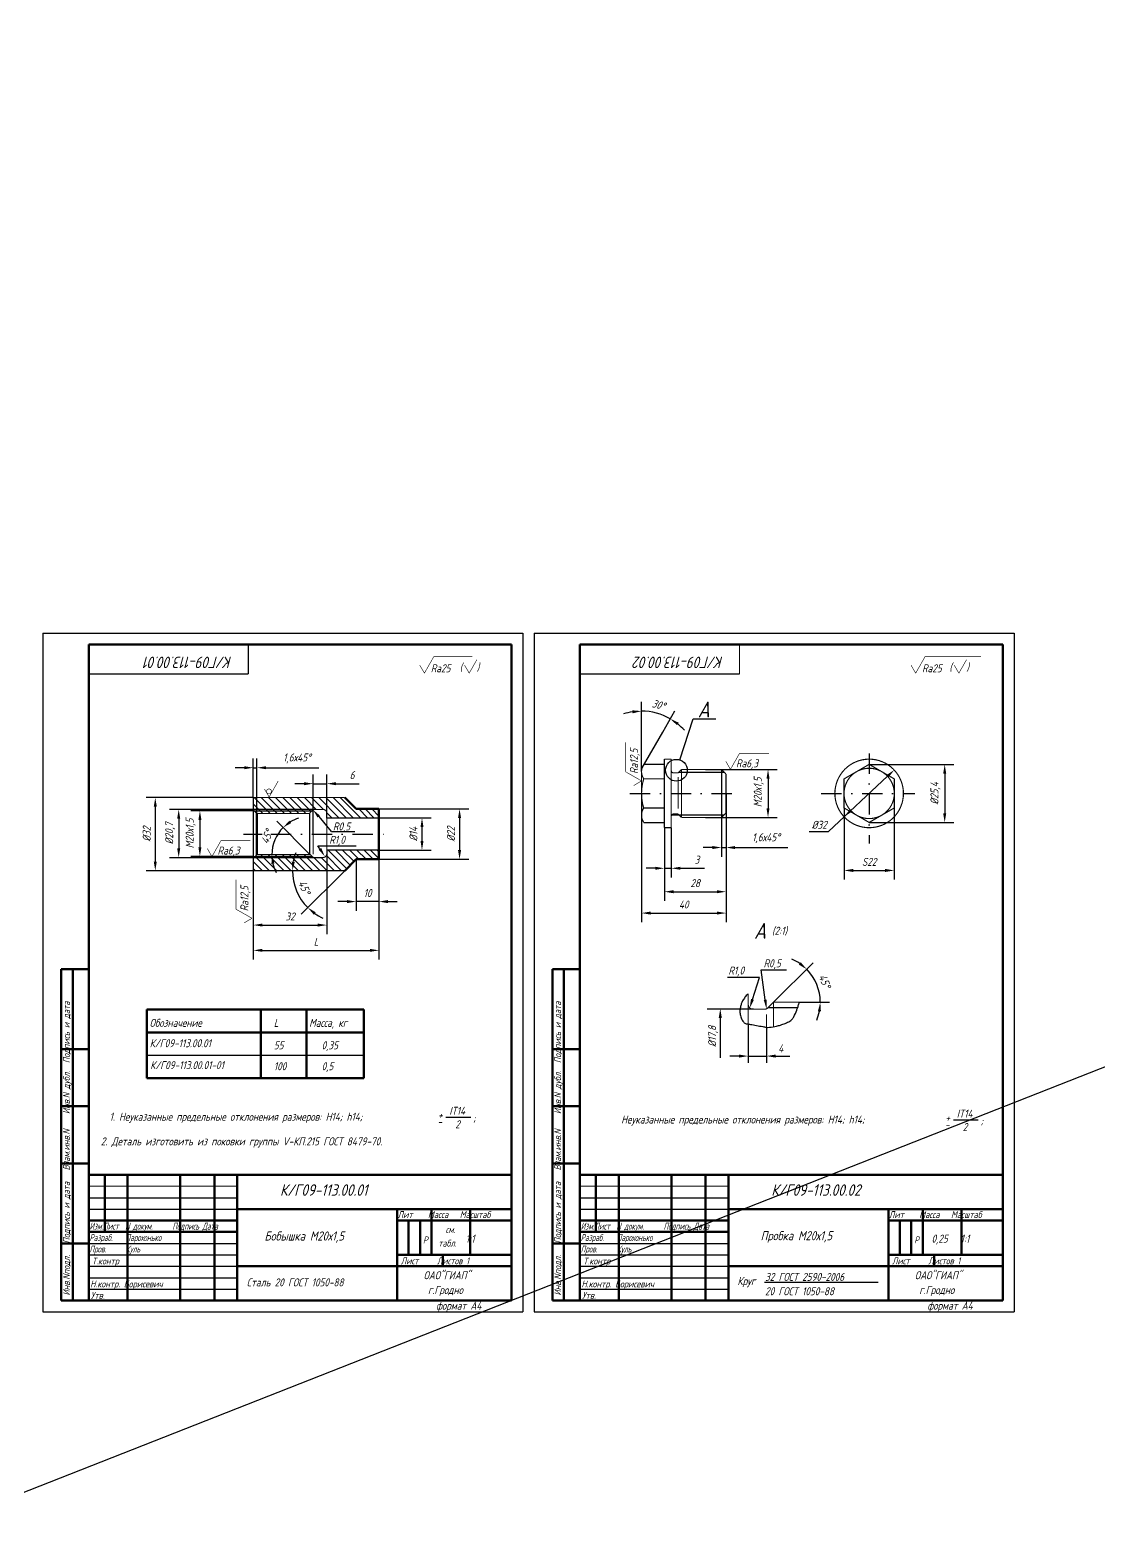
# Model space of a CAD drawing. Header units: inches. Extents: x 2854 to 6563, y -110 to 2015.
# Drawn here: x 4768 to 5235, y 1356 to 2015 of the extents above; entities that cross this region are included whole.
import ezdxf

# ---------------------------------------------------------------- set-up
doc = ezdxf.new("R2010")
doc.units = ezdxf.units.IN
doc.header["$LTSCALE"] = 0.7
doc.header["$MEASUREMENT"] = 0
doc.linetypes.add('DASHDOT', pattern=[25.4, 12.7, -6.35, 0, -6.35])
doc.styles.add('ROMANC', font='romanc', dxfattribs={"width": 0.8, "oblique": 15, "height": 3.5})
doc.styles.get("Standard").update_dxf_attribs({"font": 'romand.shx', "width": 0.8, "oblique": 15, "height": 3.5})
doc.dimstyles.get("Standard").update_dxf_attribs({"dimtxt": 3.5, "dimasz": 4, "dimexe": 4, "dimexo": 0, "dimgap": 2, "dimtad": 1, "dimdec": 0, "dimdsep": 46, "dimtxsty": 'Standard', "dimcen": 0.09, "dimadec": 0, "dimazin": 0, "dimtfac": 1, "dimtdec": 0, "dimtmove": 0, "dimatfit": 3, "dimfxl": 0, "dimtolj": 1, "dimtzin": 0, "dimlwd": 25, "dimlwe": 25, "dimarcsym": 0})

# ---------------------------------------------------------------- blocks, each defined once
blk = doc.blocks.new('*D24')
at = {"color": 0, "lineweight": 25}
for p, q in [((4865.43, 1679.64), (4865.43, 1696.69)), ((4867.03, 1672.64), (4867.03, 1696.69)), ((4861.43, 1692.69), (4857.43, 1692.69)), ((4865.43, 1692.69), (4867.03, 1692.69)), ((4871.03, 1692.69), (4894.1, 1692.69))]:
    blk.add_line(p, q, dxfattribs=at)
for points in [[(4861.43, 1693.36), (4861.43, 1692.02), (4865.43, 1692.69)], [(4871.03, 1693.36), (4871.03, 1692.02), (4867.03, 1692.69)]]:
    blk.add_solid(points, dxfattribs=at)
at = {"layer": 'DEFPOINTS', "color": 0, "lineweight": 25}
for p in [(4867.03, 1692.69), (4865.43, 1679.64), (4867.03, 1672.64)]:
    blk.add_point(p, dxfattribs=at)
at = {"color": 0, "lineweight": 25, "insert": (4884.56, 1696.77), "char_height": 3.5, "attachment_point": 5}
blk.add_mtext('\\A1;1,6х45%%D', dxfattribs=at)
blk = doc.blocks.new('*D25')
at = {"color": 0, "lineweight": 25}
for p, q in [((4910.43, 1652.64), (4910.43, 1630.13)), ((4920.43, 1652.64), (4920.43, 1630.13)), ((4906.43, 1634.13), (4902.43, 1634.13)), ((4920.43, 1634.13), (4910.43, 1634.13)), ((4924.43, 1634.13), (4928.43, 1634.13))]:
    blk.add_line(p, q, dxfattribs=at)
for points in [[(4906.43, 1634.8), (4906.43, 1633.46), (4910.43, 1634.13)], [(4924.43, 1634.8), (4924.43, 1633.46), (4920.43, 1634.13)]]:
    blk.add_solid(points, dxfattribs=at)
at = {"layer": 'DEFPOINTS', "color": 0, "lineweight": 25}
for p in [(4910.43, 1652.64), (4920.43, 1652.64), (4910.43, 1634.13)]:
    blk.add_point(p, dxfattribs=at)
at = {"color": 0, "lineweight": 25, "insert": (4915.43, 1637.88), "char_height": 3.5, "attachment_point": 5}
blk.add_mtext('\\A1;10', dxfattribs=at)
blk = doc.blocks.new('*D26')
at = {"color": 0, "lineweight": 25}
for p, q in [((4920.43, 1670.71), (4943.24, 1670.71)), ((4939.24, 1666.71), (4939.24, 1660.66)), ((4920.43, 1656.66), (4943.24, 1656.66))]:
    blk.add_line(p, q, dxfattribs=at)
for points in [[(4938.58, 1666.71), (4939.91, 1666.71), (4939.24, 1670.71)], [(4938.58, 1660.66), (4939.91, 1660.66), (4939.24, 1656.66)]]:
    blk.add_solid(points, dxfattribs=at)
at = {"layer": 'DEFPOINTS', "color": 0, "lineweight": 25}
for p in [(4920.43, 1670.71), (4920.43, 1656.66), (4939.24, 1656.66)]:
    blk.add_point(p, dxfattribs=at)
at = {"color": 0, "lineweight": 25, "insert": (4935.49, 1663.68), "char_height": 3.5, "attachment_point": 5, "rotation": 90}
blk.add_mtext('\\A1;%%C14', dxfattribs=at)
blk = doc.blocks.new('*D27')
at = {"color": 0, "lineweight": 25}
for p, q in [((4920.43, 1674.64), (4959.68, 1674.64)), ((4955.68, 1670.64), (4955.68, 1656.64)), ((4920.43, 1652.64), (4959.68, 1652.64))]:
    blk.add_line(p, q, dxfattribs=at)
for points in [[(4955.02, 1670.64), (4956.35, 1670.64), (4955.68, 1674.64)], [(4955.02, 1656.64), (4956.35, 1656.64), (4955.68, 1652.64)]]:
    blk.add_solid(points, dxfattribs=at)
at = {"layer": 'DEFPOINTS', "color": 0, "lineweight": 25}
for p in [(4920.43, 1674.64), (4920.43, 1652.64), (4955.68, 1652.64)]:
    blk.add_point(p, dxfattribs=at)
at = {"color": 0, "lineweight": 25, "insert": (4951.93, 1663.64), "char_height": 3.5, "attachment_point": 5, "rotation": 90}
blk.add_mtext('\\A1;%%C22', dxfattribs=at)
blk = doc.blocks.new('*D28')
at = {"color": 0, "lineweight": 25}
for p, q in [((4891.59, 1663.64), (4891.59, 1689.71)), ((4897.59, 1670.64), (4897.59, 1689.71)), ((4887.59, 1685.71), (4883.59, 1685.71)), ((4891.59, 1685.71), (4897.59, 1685.71)), ((4901.59, 1685.71), (4911.73, 1685.71))]:
    blk.add_line(p, q, dxfattribs=at)
for points in [[(4887.59, 1686.37), (4887.59, 1685.04), (4891.59, 1685.71)], [(4901.59, 1686.37), (4901.59, 1685.04), (4897.59, 1685.71)]]:
    blk.add_solid(points, dxfattribs=at)
at = {"layer": 'DEFPOINTS', "color": 0, "lineweight": 25}
for p in [(4897.59, 1685.71), (4897.59, 1670.64), (4891.59, 1663.64)]:
    blk.add_point(p, dxfattribs=at)
at = {"color": 0, "lineweight": 25, "insert": (4908.66, 1689.46), "char_height": 3.5, "attachment_point": 5}
blk.add_mtext('\\A1;6', dxfattribs=at)
blk = doc.blocks.new('*D32')
at = {"color": 0, "lineweight": 25}
for p, q in [((4894.68, 1647.64), (4878.58, 1647.64)), ((4905.43, 1647.64), (4886.44, 1628.65))]:
    blk.add_line(p, q, dxfattribs=at)
for start, end in [(159.91676, 169.95838), (180, 225), (235.04162, 245.08324)]:
    blk.add_arc((4905.43, 1647.64), 22.85, start, end, dxfattribs=at)
for points in [[(4883.59, 1651.57), (4882.27, 1651.68), (4882.58, 1647.64)], [(4891.91, 1628.4), (4892.77, 1629.42), (4889.27, 1631.48)]]:
    blk.add_solid(points, dxfattribs=at)
at = {"layer": 'DEFPOINTS', "color": 0, "lineweight": 25}
for p in [(4910.43, 1652.64), (4883.36, 1641.73), (4894.68, 1647.64), (4905.43, 1647.64), (4905.43, 1647.64)]:
    blk.add_point(p, dxfattribs=at)
at = {"color": 0, "lineweight": 25, "insert": (4887.78, 1640.33), "char_height": 3.5, "attachment_point": 5, "rotation": 292.5}
blk.add_mtext('\\A1;45°', dxfattribs=at)
blk = doc.blocks.new('*D33')
at = {"color": 0, "lineweight": 25}
for p, q in [((4897.59, 1656.64), (4897.59, 1619.86)), ((4865.43, 1647.64), (4865.43, 1619.86)), ((4869.43, 1623.86), (4893.59, 1623.86))]:
    blk.add_line(p, q, dxfattribs=at)
for points in [[(4869.43, 1624.53), (4869.43, 1623.19), (4865.43, 1623.86)], [(4893.59, 1624.53), (4893.59, 1623.19), (4897.59, 1623.86)]]:
    blk.add_solid(points, dxfattribs=at)
at = {"layer": 'DEFPOINTS', "color": 0, "lineweight": 25}
for p in [(4897.59, 1656.64), (4865.43, 1647.64), (4897.59, 1623.86)]:
    blk.add_point(p, dxfattribs=at)
at = {"color": 0, "lineweight": 25, "insert": (4881.51, 1627.61), "char_height": 3.5, "attachment_point": 5}
blk.add_mtext('\\A1;32', dxfattribs=at)
blk = doc.blocks.new('*D34')
at = {"color": 0, "lineweight": 25}
for p, q in [((4920.43, 1652.64), (4920.43, 1608.79)), ((4865.43, 1647.64), (4865.43, 1608.79)), ((4869.43, 1612.79), (4916.43, 1612.79))]:
    blk.add_line(p, q, dxfattribs=at)
for points in [[(4869.43, 1613.46), (4869.43, 1612.13), (4865.43, 1612.79)], [(4916.43, 1613.46), (4916.43, 1612.13), (4920.43, 1612.79)]]:
    blk.add_solid(points, dxfattribs=at)
at = {"layer": 'DEFPOINTS', "color": 0, "lineweight": 25}
for p in [(4920.43, 1652.64), (4865.43, 1647.64), (4920.43, 1612.79)]:
    blk.add_point(p, dxfattribs=at)
at = {"color": 0, "lineweight": 25, "insert": (4892.93, 1616.54), "char_height": 3.5, "attachment_point": 5}
blk.add_mtext('\\A1;L', dxfattribs=at)
blk = doc.blocks.new('*D35')
at = {"color": 0, "lineweight": 25}
blk.add_line((4890.09, 1654.94), (4875.65, 1669.38), dxfattribs=at)
for start, end in [(107.72159, 121.3608), (135, 180), (193.6392, 207.27841)]:
    blk.add_arc((4890.39, 1654.64), 16.84, start, end, dxfattribs=at)
for points in [[(4882.03, 1668.5), (4881.21, 1669.55), (4878.48, 1666.55)], [(4873.36, 1650.59), (4874.68, 1650.75), (4873.54, 1654.64)]]:
    blk.add_solid(points, dxfattribs=at)
at = {"layer": 'DEFPOINTS', "color": 0, "lineweight": 25}
for p in [(4875.8, 1663.06), (4867.03, 1654.64), (4890.09, 1654.94), (4890.39, 1654.64), (4891.3, 1653.73)]:
    blk.add_point(p, dxfattribs=at)
at = {"color": 0, "lineweight": 25, "insert": (4871.36, 1662.52), "char_height": 3.5, "attachment_point": 5, "rotation": 67.5}
blk.add_mtext('\\A1;45°', dxfattribs=at)
blk = doc.blocks.new('*D36')
at = {"color": 0, "lineweight": 25}
for p, q in [((5035.32, 1692.23), (5035.32, 1721.46)), ((5044.59, 1708.32), (5049.91, 1717.56))]:
    blk.add_line(p, q, dxfattribs=at)
for start, end in [(99.09222, 108.18444), (60.05932, 90), (41.87488, 50.9671)]:
    blk.add_arc((5035.32, 1692.23), 25.23, start, end, dxfattribs=at)
for points in [[(5031.28, 1717.81), (5031.39, 1716.48), (5035.32, 1717.46)], [(5050.83, 1711.28), (5051.59, 1712.38), (5047.92, 1714.09)]]:
    blk.add_solid(points, dxfattribs=at)
at = {"layer": 'DEFPOINTS', "color": 0, "lineweight": 25}
for p in [(5043.94, 1715.94), (5044.59, 1708.32), (5035.32, 1690.98), (5035.6, 1692.71), (5035.32, 1681.45)]:
    blk.add_point(p, dxfattribs=at)
at = {"color": 0, "lineweight": 25, "insert": (5042.81, 1720.23), "char_height": 3.5, "attachment_point": 5, "rotation": 345.02966}
blk.add_mtext('\\A1;30°', dxfattribs=at)
blk = doc.blocks.new('*D37')
at = {"color": 0, "lineweight": 25}
for p, q in [((5070.32, 1670.95), (5070.32, 1653.78)), ((5072.29, 1672.92), (5072.29, 1653.78)), ((5066.32, 1657.78), (5062.32, 1657.78)), ((5070.32, 1657.78), (5072.29, 1657.78)), ((5076.29, 1657.78), (5099.36, 1657.78))]:
    blk.add_line(p, q, dxfattribs=at)
for points in [[(5066.32, 1658.44), (5066.32, 1657.11), (5070.32, 1657.78)], [(5076.29, 1658.44), (5076.29, 1657.11), (5072.29, 1657.78)]]:
    blk.add_solid(points, dxfattribs=at)
at = {"layer": 'DEFPOINTS', "color": 0, "lineweight": 25}
for p in [(5070.32, 1670.95), (5072.29, 1672.92), (5072.29, 1657.78)]:
    blk.add_point(p, dxfattribs=at)
at = {"color": 0, "lineweight": 25, "insert": (5089.82, 1661.86), "char_height": 3.5, "attachment_point": 5}
blk.add_mtext('\\A1;1,6х45%%D', dxfattribs=at)
blk = doc.blocks.new('*D38')
at = {"color": 0, "lineweight": 25}
for p, q in [((5045.32, 1666.45), (5045.32, 1644.7)), ((5048.32, 1666.45), (5048.32, 1644.7)), ((5041.32, 1648.7), (5037.32, 1648.7)), ((5045.32, 1648.7), (5048.32, 1648.7)), ((5052.32, 1648.7), (5062.81, 1648.7))]:
    blk.add_line(p, q, dxfattribs=at)
for points in [[(5041.32, 1649.37), (5041.32, 1648.04), (5045.32, 1648.7)], [(5052.32, 1649.37), (5052.32, 1648.04), (5048.32, 1648.7)]]:
    blk.add_solid(points, dxfattribs=at)
at = {"layer": 'DEFPOINTS', "color": 0, "lineweight": 25}
for p in [(5045.32, 1666.45), (5048.32, 1666.45), (5048.32, 1648.7)]:
    blk.add_point(p, dxfattribs=at)
at = {"color": 0, "lineweight": 25, "insert": (5059.57, 1652.45), "char_height": 3.5, "attachment_point": 5}
blk.add_mtext('\\A1;3', dxfattribs=at)
blk = doc.blocks.new('*D39')
at = {"color": 0, "lineweight": 25}
for p, q in [((5072.29, 1672.92), (5072.29, 1634.45)), ((5045.32, 1666.45), (5045.32, 1634.45)), ((5049.32, 1638.45), (5068.29, 1638.45))]:
    blk.add_line(p, q, dxfattribs=at)
for points in [[(5049.32, 1639.12), (5049.32, 1637.78), (5045.32, 1638.45)], [(5068.29, 1639.12), (5068.29, 1637.78), (5072.29, 1638.45)]]:
    blk.add_solid(points, dxfattribs=at)
at = {"layer": 'DEFPOINTS', "color": 0, "lineweight": 25}
for p in [(5072.29, 1672.92), (5045.32, 1666.45), (5072.29, 1638.45)]:
    blk.add_point(p, dxfattribs=at)
at = {"color": 0, "lineweight": 25, "insert": (5058.8, 1642.2), "char_height": 3.5, "attachment_point": 5}
blk.add_mtext('\\A1;28', dxfattribs=at)
blk = doc.blocks.new('*D40')
at = {"color": 0, "lineweight": 25}
for p, q in [((5035.32, 1681.45), (5035.32, 1625.1)), ((5072.29, 1681.45), (5072.29, 1625.1)), ((5039.32, 1629.1), (5068.29, 1629.1))]:
    blk.add_line(p, q, dxfattribs=at)
for points in [[(5039.32, 1629.77), (5039.32, 1628.44), (5035.32, 1629.1)], [(5068.29, 1629.77), (5068.29, 1628.44), (5072.29, 1629.1)]]:
    blk.add_solid(points, dxfattribs=at)
at = {"layer": 'DEFPOINTS', "color": 0, "lineweight": 25}
for p in [(5035.32, 1681.45), (5072.29, 1681.45), (5072.29, 1629.1)]:
    blk.add_point(p, dxfattribs=at)
at = {"color": 0, "lineweight": 25, "insert": (5053.8, 1632.85), "char_height": 3.5, "attachment_point": 5}
blk.add_mtext('\\A1;40', dxfattribs=at)
blk = doc.blocks.new('*D41')
at = {"color": 0, "lineweight": 25}
for p, q in [((5093.05, 1590.1), (5110.49, 1607.32)), ((5104.33, 1590.1), (5117.56, 1590.1))]:
    blk.add_line(p, q, dxfattribs=at)
for start, end in [(55.83282, 67.0256), (0, 44.64005), (337.61444, 348.80722)]:
    blk.add_arc((5093.05, 1590.1), 20.51, start, end, dxfattribs=at)
for points in [[(5104.99, 1607.58), (5104.14, 1606.55), (5107.64, 1604.51)], [(5112.5, 1586.18), (5113.83, 1586.05), (5113.56, 1590.1)]]:
    blk.add_solid(points, dxfattribs=at)
at = {"layer": 'DEFPOINTS', "color": 0, "lineweight": 25}
for p in [(5112.87, 1595.36), (5093.05, 1590.1), (5093.05, 1590.1), (5104.33, 1590.1), (5090.3, 1587.39)]:
    blk.add_point(p, dxfattribs=at)
at = {"color": 0, "lineweight": 25, "insert": (5115.49, 1599.31), "char_height": 3.5, "attachment_point": 5, "rotation": 292.32002}
blk.add_mtext('\\A1;45°', dxfattribs=at)
blk = doc.blocks.new('*D42')
at = {"color": 0, "lineweight": 25}
for p, q in [((5134.93, 1694.15), (5171.99, 1694.15)), ((5167.99, 1690.15), (5167.99, 1672.75)), ((5134.93, 1668.75), (5171.99, 1668.75))]:
    blk.add_line(p, q, dxfattribs=at)
for points in [[(5167.32, 1690.15), (5168.65, 1690.15), (5167.99, 1694.15)], [(5167.32, 1672.75), (5168.65, 1672.75), (5167.99, 1668.75)]]:
    blk.add_solid(points, dxfattribs=at)
at = {"layer": 'DEFPOINTS', "color": 0, "lineweight": 25}
for p in [(5134.93, 1694.15), (5134.93, 1668.75), (5167.99, 1668.75)]:
    blk.add_point(p, dxfattribs=at)
at = {"color": 0, "lineweight": 25, "insert": (5163.9, 1681.45), "char_height": 3.5, "attachment_point": 5, "rotation": 90}
blk.add_mtext('\\A1;%%C25,4', dxfattribs=at)
blk = doc.blocks.new('*D43')
at = {"color": 0, "lineweight": 25}
for p, q in [((5123.94, 1675.1), (5123.94, 1643.75)), ((5145.93, 1675.1), (5145.93, 1643.75)), ((5127.94, 1647.75), (5141.93, 1647.75))]:
    blk.add_line(p, q, dxfattribs=at)
for points in [[(5127.94, 1648.42), (5127.94, 1647.08), (5123.94, 1647.75)], [(5141.93, 1648.42), (5141.93, 1647.08), (5145.93, 1647.75)]]:
    blk.add_solid(points, dxfattribs=at)
at = {"layer": 'DEFPOINTS', "color": 0, "lineweight": 25}
for p in [(5123.94, 1675.1), (5145.93, 1675.1), (5145.93, 1647.75)]:
    blk.add_point(p, dxfattribs=at)
at = {"color": 0, "lineweight": 25, "insert": (5134.93, 1651.5), "char_height": 3.5, "attachment_point": 5}
blk.add_mtext('\\A1;S22', dxfattribs=at)

msp = doc.modelspace()

# ---------------------------------------------------------------- linework, layer by layer
at = {"lineweight": 25}
for p, q in [((3039.38, 697.05), (6390.81, 2015.37)), ((5070.32, 1691.92), (5094.67, 1691.92)), ((5090.67, 1687.92), (5090.67, 1674.95)), ((4865.43, 1679.64), (4818.53, 1679.64)), ((4822.53, 1675.64), (4822.53, 1651.64)), ((4892.97, 1674.44), (4828.77, 1674.44)), ((4832.77, 1670.44), (4832.77, 1657.44)), ((4865.43, 1673.78), (4838.06, 1673.78)), ((4842.06, 1670.17), (4842.06, 1657.53)), ((5070.29, 1670.95), (5094.67, 1670.95)), ((4899.61, 1664.73), (4909.83, 1664.73)), ((4895.31, 1653.24), (4828.77, 1653.24)), ((4865.43, 1653.92), (4838.06, 1653.92)), ((4865.43, 1647.64), (4818.53, 1647.64)), ((4818.76, 1566.91), (4913.76, 1566.91)), ((4949.75, 1539.82), (4960.58, 1539.82)), ((5171.81, 1538.6), (5182.64, 1538.6)), ((4793.39, 1504.59), (4858.39, 1504.59)), ((5008.37, 1504.59), (5073.37, 1504.59)), ((4793.39, 1499.59), (4858.39, 1499.59)), ((5008.37, 1499.59), (5073.37, 1499.59)), ((4793.39, 1484.59), (4858.39, 1484.59)), ((5008.37, 1484.59), (5073.37, 1484.59)), ((4793.39, 1479.59), (4858.39, 1479.59)), ((5008.37, 1479.59), (5073.37, 1479.59)), ((4793.39, 1474.59), (4858.39, 1474.59)), ((5008.37, 1474.59), (5073.37, 1474.59)), ((4793.39, 1469.59), (4858.39, 1469.59)), ((4793.39, 1464.59), (4858.39, 1464.59)), ((5008.37, 1469.59), (5073.37, 1469.59)), ((5008.37, 1464.59), (5073.37, 1464.59)), ((5089.17, 1467.64), (5138.9, 1467.64))]:
    msp.add_line(p, q, dxfattribs=at)
for p, q in [((4773.39, 1751.59), (4773.39, 1454.59)), ((4773.39, 1751.59), (4983.39, 1751.59)), ((4983.39, 1751.59), (4983.39, 1454.59)), ((4988.37, 1751.59), (4988.37, 1454.59)), ((4988.37, 1751.59), (5198.37, 1751.59)), ((5198.37, 1751.59), (5198.37, 1454.59)), ((5052.07, 1696.1), (5057.98, 1714.09)), ((5057.98, 1714.09), (5067.85, 1714.09)), ((5035.32, 1690.98), (5035.32, 1710.49)), ((5035.6, 1692.71), (5044.59, 1708.32)), ((5051.62, 1690.75), (5071.51, 1690.75)), ((5036.26, 1675.1), (5045.32, 1675.1)), ((4865.5, 1673.78), (4891.33, 1673.78)), ((4894.06, 1671.31), (4899.52, 1664.74)), ((4915.43, 1670.64), (4897.59, 1670.64)), ((5036.33, 1668.75), (5045.32, 1668.75)), ((5048.32, 1672.15), (5071.51, 1672.15)), ((5108.74, 1664.77), (5117.08, 1664.77)), ((4893.71, 1658.58), (4910.48, 1658.58)), ((4894.58, 1657.22), (4893.71, 1658.58)), ((4920.43, 1656.64), (4897.59, 1656.64)), ((4865.69, 1653.92), (4891.11, 1653.92)), ((5087.73, 1604.34), (5098.79, 1604.34)), ((5089.48, 1591.15), (5087.73, 1604.34)), ((5086.99, 1600.85), (5072.97, 1600.85)), ((5083.87, 1591.34), (5086.99, 1600.85)), ((5084.35, 1587.12), (5063.99, 1587.12)), ((5069.78, 1583.23), (5069.78, 1565.72)), ((5090.72, 1587.8), (5103.65, 1587.8)), ((4773.39, 1454.59), (4983.39, 1454.59)), ((4988.37, 1454.59), (5198.37, 1454.59))]:
    msp.add_line(p, q)
at = {"lineweight": 50}
for p, q in [((4793.39, 1746.59), (4793.39, 1459.59)), ((4793.39, 1746.59), (4978.39, 1746.59)), ((4978.39, 1746.59), (4978.39, 1459.59)), ((5008.37, 1746.59), (5008.37, 1459.59)), ((5008.37, 1746.59), (5193.37, 1746.59)), ((5193.37, 1746.59), (5193.37, 1459.59)), ((4910.43, 1674.64), (4905.43, 1679.64)), ((4867.03, 1672.64), (4867.03, 1654.64)), ((4910.43, 1652.64), (4905.43, 1647.64)), ((4781.39, 1604.59), (4781.39, 1459.59)), ((4781.39, 1604.59), (4793.39, 1604.59)), ((4786.39, 1604.59), (4786.39, 1459.59)), ((4996.37, 1604.59), (4996.37, 1459.59)), ((4996.37, 1604.59), (5008.37, 1604.59)), ((5001.37, 1604.59), (5001.37, 1459.59)), ((4818.76, 1586.91), (4913.76, 1586.91)), ((4818.76, 1586.91), (4818.76, 1556.91)), ((4868.76, 1586.91), (4868.76, 1556.91)), ((4888.76, 1586.91), (4888.76, 1556.91)), ((4913.76, 1586.91), (4913.76, 1556.91)), ((4818.76, 1576.91), (4913.76, 1576.91)), ((4781.39, 1569.59), (4793.39, 1569.59)), ((4996.37, 1569.59), (5008.37, 1569.59)), ((4818.76, 1556.91), (4913.76, 1556.91)), ((4781.39, 1544.59), (4793.39, 1544.59)), ((4996.37, 1544.59), (5008.37, 1544.59)), ((4781.39, 1519.59), (4793.39, 1519.59)), ((4996.37, 1519.59), (5008.37, 1519.59)), ((4793.39, 1514.59), (4978.39, 1514.59)), ((4800.39, 1514.59), (4800.39, 1489.59)), ((4810.39, 1514.59), (4810.39, 1459.59)), ((4833.39, 1514.59), (4833.39, 1459.59)), ((4848.39, 1514.59), (4848.39, 1459.59)), ((4858.39, 1514.59), (4858.39, 1459.59)), ((5008.37, 1514.59), (5193.37, 1514.59)), ((5015.37, 1514.59), (5015.37, 1489.59)), ((5025.37, 1514.59), (5025.37, 1459.59)), ((5048.37, 1514.59), (5048.37, 1459.59)), ((5063.37, 1514.59), (5063.37, 1459.59)), ((5073.37, 1514.59), (5073.37, 1459.59)), ((4928.39, 1499.59), (4928.39, 1459.59)), ((4943.39, 1499.59), (4943.39, 1479.59)), ((4960.39, 1499.59), (4960.39, 1479.59)), ((5143.37, 1499.59), (5143.37, 1459.59)), ((5158.37, 1499.59), (5158.37, 1479.59)), ((5175.37, 1499.59), (5175.37, 1479.59)), ((4793.39, 1494.59), (4858.39, 1494.59)), ((4928.39, 1494.59), (4978.39, 1494.59)), ((4933.39, 1494.59), (4933.39, 1479.59)), ((4938.39, 1494.59), (4938.39, 1479.59)), ((5008.37, 1494.59), (5073.37, 1494.59)), ((5143.37, 1494.59), (5193.37, 1494.59)), ((5148.37, 1494.59), (5148.37, 1479.59)), ((5153.37, 1494.59), (5153.37, 1479.59)), ((4781.39, 1484.59), (4793.39, 1484.59)), ((4793.39, 1489.59), (4858.39, 1489.59)), ((4996.37, 1484.59), (5008.37, 1484.59)), ((5008.37, 1489.59), (5073.37, 1489.59)), ((4928.39, 1479.59), (4978.39, 1479.59)), ((4948.39, 1479.59), (4948.39, 1474.59)), ((5143.37, 1479.59), (5193.37, 1479.59)), ((5163.37, 1479.59), (5163.37, 1474.59)), ((4781.39, 1459.59), (4978.39, 1459.59)), ((4996.37, 1459.59), (5193.37, 1459.59))]:
    msp.add_line(p, q, dxfattribs=at)
at = {"linetype": 'DASHDOT'}
for p, q in [((5134.93, 1698.97), (5134.93, 1659.57)), ((5030.24, 1681.45), (5076.78, 1681.45)), ((5113.95, 1681.45), (5154.98, 1681.45)), ((4861.13, 1663.64), (4869.28, 1663.64)), ((4873.14, 1663.64), (4926.38, 1663.64))]:
    msp.add_line(p, q, dxfattribs=at)
at = {"color": 0, "linetype": 'ByBlock'}
for p, q in [((5063.38, 1691.95), (5090.98, 1691.95)), ((5070.32, 1691.95), (5070.32, 1655.77)), ((5142.97, 1688.96), (5117.08, 1664.77)), ((5035.32, 1681.39), (5035.32, 1628.85)), ((5072.29, 1681.45), (5072.29, 1628.92)), ((5063.38, 1670.95), (5090.98, 1670.95)), ((5045.32, 1666.39), (5045.32, 1637.2)), ((5082.01, 1580.56), (5082.01, 1563.54)), ((5090.01, 1579.17), (5090.01, 1563.54)), ((5078.01, 1566.54), (5074.01, 1566.54)), ((5082.01, 1566.54), (5090.01, 1566.54)), ((5094.01, 1566.54), (5098.01, 1566.54)), ((5098.01, 1566.54), (5100.25, 1566.54))]:
    msp.add_line(p, q, dxfattribs=at)
at = {"color": 0}
for p, q in [((4869.62, 1672.64), (4865.43, 1676.83)), ((4872.76, 1672.64), (4865.76, 1679.64)), ((4875.9, 1672.64), (4868.9, 1679.64)), ((4879.05, 1672.64), (4872.05, 1679.64)), ((4882.19, 1672.64), (4875.19, 1679.64)), ((4885.33, 1672.64), (4878.33, 1679.64)), ((4888.48, 1672.64), (4881.48, 1679.64)), ((4890.71, 1673.55), (4884.62, 1679.64)), ((4892.97, 1674.44), (4887.76, 1679.64)), ((4896.12, 1674.43), (4890.91, 1679.64)), ((4903.05, 1670.64), (4894.05, 1679.64)), ((4906.19, 1670.64), (4897.19, 1679.64)), ((4909.34, 1670.64), (4900.34, 1679.64)), ((4912.48, 1670.64), (4903.48, 1679.64)), ((4915.43, 1670.84), (4911.62, 1674.64)), ((4918.17, 1670.84), (4914.37, 1674.64)), ((4920.43, 1671.54), (4917.33, 1674.64)), ((4897.66, 1672.94), (4897.58, 1673.02)), ((4899.91, 1670.64), (4897.59, 1672.96)), ((4875.76, 1647.64), (4868.76, 1654.64)), ((4878.9, 1647.64), (4871.9, 1654.64)), ((4882.05, 1647.64), (4875.05, 1654.64)), ((4885.19, 1647.64), (4878.19, 1654.64)), ((4888.32, 1647.64), (4881.32, 1654.64)), ((4891.48, 1647.64), (4884.19, 1654.92)), ((4894.62, 1647.64), (4887.62, 1654.64)), ((4906.31, 1648.52), (4898.19, 1656.64)), ((4907.88, 1650.09), (4901.33, 1656.64)), ((4909.22, 1651.9), (4904.48, 1656.64)), ((4911.62, 1652.64), (4907.62, 1656.64)), ((4914.76, 1652.64), (4910.76, 1656.64)), ((4913.91, 1656.64), (4913.89, 1656.66)), ((4917.91, 1652.64), (4913.91, 1656.64)), ((4920.43, 1652.98), (4916.77, 1656.64)), ((4920.43, 1655.91), (4919.7, 1656.64)), ((4869.47, 1647.64), (4865.43, 1651.69)), ((4866.33, 1647.64), (4865.43, 1648.54)), ((4872.5, 1647.64), (4866.27, 1653.88)), ((4897.76, 1647.64), (4892.21, 1653.19)), ((4900.9, 1647.64), (4895.11, 1653.44)), ((4904.05, 1647.64), (4897.4, 1654.29))]:
    msp.add_line(p, q, dxfattribs=at)
at = {"linetype": 'Continuous', "lineweight": 50}
for p, q in [((4910.43, 1674.64), (4920.43, 1674.64)), ((4910.43, 1652.64), (4920.43, 1652.64))]:
    msp.add_line(p, q, dxfattribs=at)
at = {"color": 0, "linetype": 'ByBlock', "lineweight": 50}
msp.add_line((4920.43, 1674.64), (4920.43, 1652.64), dxfattribs=at)
at = {"lineweight": 15}
for p, q in [((4793.39, 1509.59), (4858.39, 1509.59)), ((5008.37, 1509.59), (5073.37, 1509.59))]:
    msp.add_line(p, q, dxfattribs=at)
at = {"color": 1, "lineweight": 50}
for p, q in [((4858.39, 1499.59), (4978.39, 1499.59)), ((5073.37, 1499.59), (5193.37, 1499.59)), ((4858.39, 1474.59), (4978.39, 1474.59)), ((5073.37, 1474.59), (5193.37, 1474.59))]:
    msp.add_line(p, q, dxfattribs=at)
for points, const_width in [([(4863.24, 1733.7), (4863.24, 1746.7)], 0.5), ([(5078.23, 1733.7), (5078.23, 1746.7)], 0.5), ([(4940.31, 1734.06), (4944.47, 1741.4)], 0.25), ([(4944.47, 1741.4), (4961.22, 1741.4)], 0.3), ([(5155.29, 1734.06), (5159.46, 1741.4)], 0.25), ([(5159.46, 1741.4), (5183.82, 1741.4)], 0.3), ([(4793.24, 1733.7), (4863.24, 1733.7)], 0.5), ([(4938.27, 1737.56), (4940.31, 1734.06)], 0.25), ([(4957.88, 1737.56), (4959.91, 1734.06)], 0.25), ([(4959.91, 1734.06), (4963.25, 1739.94)], 0.25), ([(5008.23, 1733.7), (5078.23, 1733.7)], 0.5), ([(5153.26, 1737.56), (5155.29, 1734.06)], 0.25), ([(5172.16, 1737.56), (5174.2, 1734.06)], 0.25), ([(5174.2, 1734.06), (5177.54, 1739.94)], 0.25), ([(5028.36, 1690.9), (5028.36, 1703.79)], 0.25), ([(5036.33, 1694.15), (5045.32, 1694.15)], 0.5), ([(5045.32, 1696.45), (5048.32, 1696.45)], 0.5), ([(5045.32, 1696.45), (5045.32, 1666.45)], 0.5), ([(5048.32, 1696.45), (5048.32, 1681.45)], 0.5), ([(5072.2, 1695.48), (5074.23, 1691.98)], 0.25), ([(5074.23, 1691.98), (5078.21, 1698.98)], 0.25), ([(5078.21, 1698.98), (5091.09, 1698.98)], 0.25), ([(5035.36, 1686.93), (5028.36, 1690.9)], 0.25), ([(5035.32, 1690.98), (5035.32, 1681.45)], 0.5), ([(5036.26, 1687.8), (5045.32, 1687.8)], 0.5), ([(5049.32, 1690.45), (5051.11, 1690.45)], 0.5), ([(5051.32, 1688.67), (5051.32, 1674.84)], 0.5), ([(5051.47, 1690.6), (5052.83, 1691.95)], 0.5), ([(5052.83, 1691.95), (5070.29, 1691.95)], 0.5), ([(5052.83, 1691.95), (5052.83, 1670.95)], 0.5), ([(5070.29, 1691.95), (5070.29, 1670.95)], 0.5), ([(5070.29, 1691.95), (5072.29, 1689.98)], 0.5), ([(5072.29, 1689.98), (5072.29, 1672.92)], 0.5), ([(4870.32, 1683.37), (4872.35, 1679.87)], 0.25), ([(4872.35, 1679.87), (4876.33, 1686.87)], 0.25), ([(5031.86, 1684.9), (5035.36, 1686.93)], 0.25), ([(5035.32, 1671.92), (5035.32, 1681.45)], 0.5), ([(5048.32, 1666.45), (5048.32, 1681.45)], 0.5), ([(4865.43, 1672.73), (4865.43, 1679.64)], 0.5), ([(4865.43, 1679.64), (4905.43, 1679.64)], 0.5), ([(4865.43, 1663.64), (4865.43, 1674.24)], 0.5), ([(4865.43, 1674.24), (4865.43, 1647.64)], 0.5), ([(4867.03, 1672.64), (4865.43, 1674.24)], 0.5), ([(4891.3, 1674.14), (4890.09, 1672.94)], 0.5), ([(4892.01, 1674.44), (4895.99, 1674.44)], 0.5), ([(4894.93, 1679.64), (4905.43, 1679.64)], 0.25), ([(5036.26, 1675.1), (5045.32, 1675.1)], 0.5), ([(4867.03, 1672.64), (4890.09, 1672.64)], 0.5), ([(4890.09, 1672.94), (4890.09, 1654.79)], 0.5), ([(4891.59, 1663.94), (4891.59, 1673.04)], 0.5), ([(4897.59, 1663.94), (4897.59, 1672.84)], 0.5), ([(4920.43, 1670.71), (4897.59, 1670.71)], 0.5), ([(5036.33, 1668.75), (5045.32, 1668.75)], 0.5), ([(5049.32, 1672.45), (5051.11, 1672.45)], 0.5), ([(5051.47, 1672.31), (5052.83, 1670.95)], 0.5), ([(5052.83, 1670.95), (5070.29, 1670.95)], 0.5), ([(5070.29, 1670.95), (5072.29, 1672.92)], 0.5), ([(4865.43, 1663.64), (4865.43, 1656.4)], 0.5), ([(4891.59, 1663.94), (4891.59, 1654.84)], 0.5), ([(4897.59, 1663.94), (4897.59, 1655.04)], 0.5), ([(5045.32, 1666.45), (5048.32, 1666.45)], 0.5), ([(5045.32, 1666.45), (5048.32, 1666.45)], 0.5), ([(4845.3, 1657.32), (4847.33, 1653.82)], 0.25), ([(4847.33, 1653.82), (4851.3, 1660.82)], 0.25), ([(4851.3, 1660.82), (4864.19, 1660.82)], 0.25), ([(4867.03, 1654.64), (4865.43, 1653.04)], 0.5), ([(4867.03, 1654.64), (4890.39, 1654.64)], 0.5), ([(4891.3, 1653.73), (4890.09, 1654.94)], 0.5), ([(4920.43, 1656.66), (4897.59, 1656.66)], 0.5), ([(4892.01, 1653.44), (4895.99, 1653.44)], 0.5), ([(4857.87, 1630.79), (4857.87, 1643.68)], 0.25), ([(4865.43, 1647.64), (4905.43, 1647.64)], 0.5), ([(4894.68, 1647.64), (4905.43, 1647.64)], 0.25), ([(4864.87, 1626.82), (4857.87, 1630.79)], 0.25), ([(4861.37, 1624.79), (4864.87, 1626.82)], 0.25), ([(5082.01, 1593.66), (5082.01, 1580.56)], 0.5), ([(5090.3, 1587.39), (5093.05, 1590.1)], 0.5), ([(5093.05, 1590.1), (5093.05, 1579.38)], 0.5), ([(5093.05, 1590.1), (5104.33, 1590.1)], 0.5), ([(5084.01, 1587.1), (5089.6, 1587.1)], 0.5), ([(5090.01, 1584.84), (5090.01, 1579.17)], 0.5)]:
    msp.add_lwpolyline(points, dxfattribs=dict(const_width=const_width))
for points, const_width in [([(5036.33, 1694.15, 0.317785), (5036.33, 1687.8, 0.317785)], 0.5), ([(5149.93, 1681.45, 1), (5119.93, 1681.45, 1)], 0.5), ([(5036.26, 1687.8, 0.147456), (5036.26, 1675.1, 0.147456)], 0.5), ([(5048.32, 1691.45, 0.414214), (5049.32, 1690.45, 0.414214)], 0.5), ([(5051.11, 1690.45, 0.198169), (5051.47, 1690.6, 0.198169)], 0.5), ([(5145.93, 1681.45, 1), (5123.93, 1681.45, 1)], 0.5), ([(4873.35, 1682.33, 1), (4871.21, 1682.33, 1)], 0.25), ([(4873.35, 1682.33, -1), (4871.21, 1682.33, -1)], 0.25), ([(5149.93, 1681.45, -1), (5119.93, 1681.45, -1)], 0.5), ([(5145.93, 1681.45, -1), (5123.93, 1681.45, -1)], 0.5), ([(4891.3, 1674.14, -0.198912), (4892.01, 1674.44, -0.198912)], 0.5), ([(4895.99, 1674.44, -0.414214), (4897.59, 1672.84, -0.414214)], 0.5), ([(5036.33, 1668.75, -0.317785), (5036.33, 1675.1, -0.317785)], 0.5), ([(5048.32, 1671.45, -0.414214), (5049.32, 1672.45, -0.414214)], 0.5), ([(5051.11, 1672.45, -0.198169), (5051.47, 1672.31, -0.198169)], 0.5), ([(4895.99, 1653.44, 0.414214), (4897.59, 1655.04, 0.414214)], 0.5), ([(4891.3, 1653.73, 0.198912), (4892.01, 1653.44, 0.198912)], 0.5), ([(5082.01, 1589.1, 0.414214), (5084.01, 1587.1, 0.414214)], 0.5), ([(5089.6, 1587.1, 0.19728), (5090.3, 1587.39, 0.19728)], 0.5)]:
    msp.add_lwpolyline(points, format="xyb", dxfattribs=dict(const_width=const_width))
at = {"const_width": 0.5}
msp.add_lwpolyline([(5145.93, 1687.8), (5134.93, 1694.15), (5123.94, 1687.8), (5123.94, 1675.1), (5134.93, 1668.75), (5145.93, 1675.1)], close=True, dxfattribs=at)
msp.add_lwpolyline([(5082.01, 1593.66, 0.003231), (5081.91, 1593.59, 0.094601), (5080.57, 1592.27, 0.016278), (5079.56, 1590.72, 0.037071), (5079.2, 1589.99, 0.036857), (5078.77, 1588.7, 0.028084), (5078.44, 1586.95, 0.064406), (5078.43, 1585.21, 0.056558), (5078.89, 1583.3, 0.093492), (5080.06, 1581.34, 0.168657), (5081.18, 1580.71, 0.003626), (5083, 1580.4, -0.002546), (5085.59, 1579.95, -0.001333), (5088.44, 1579.44, 0.002687), (5089.85, 1579.19, 0.067354), (5091.31, 1579.14, 0.031243), (5094.42, 1579.65, 0.021246), (5096.13, 1580.12, 0.016989), (5098.22, 1580.86, 0.036779), (5100.21, 1581.83, 0.070611), (5101.11, 1582.54, 0.071544), (5101.93, 1583.68, 0.030859), (5103.24, 1586.64, 0.00832), (5103.67, 1587.85, 0.00664), (5104.16, 1589.38, 0.028491), (5104.33, 1590.1, 0.032293)], format="xyb")
msp.add_circle((5050.58, 1691.57), 4.77)
at = {"lineweight": 25}
for points in [[(5090, 1687.92), (5091.33, 1687.92), (5090.67, 1691.92)], [(4821.86, 1675.64), (4823.2, 1675.64), (4822.53, 1679.64)], [(4832.11, 1670.44), (4833.44, 1670.44), (4832.77, 1674.44)], [(5090, 1674.95), (5091.33, 1674.95), (5090.67, 1670.95)], [(4841.4, 1669.78), (4842.73, 1669.78), (4842.06, 1673.78)], [(4832.11, 1657.44), (4833.44, 1657.44), (4832.77, 1653.44)], [(4841.38, 1657.92), (4842.72, 1657.92), (4842.05, 1653.92)], [(4821.86, 1651.64), (4823.2, 1651.64), (4822.53, 1647.64)]]:
    msp.add_solid(points, dxfattribs=at)
at = {"color": 0, "linetype": 'ByBlock'}
for points in [[(5143.43, 1688.47), (5142.52, 1689.45), (5145.89, 1691.69)], [(5127.35, 1673.45), (5126.44, 1674.43), (5123.97, 1671.21)], [(5078.01, 1567.21), (5078.01, 1565.87), (5082.01, 1566.54)], [(5094.01, 1567.21), (5094.01, 1565.87), (5090.01, 1566.54)]]:
    msp.add_solid(points, dxfattribs=at)
for points in [[(4893.55, 1670.88), (4894.57, 1671.73), (4891.5, 1674.38)], [(4895.14, 1657.57), (4894.02, 1656.86), (4896.73, 1653.84)], [(5084.51, 1591.13), (5083.24, 1591.55), (5082.63, 1587.54)], [(5090.15, 1591.24), (5088.82, 1591.06), (5090.01, 1587.19)], [(5069.11, 1583.23), (5070.45, 1583.23), (5069.78, 1587.23)]]:
    msp.add_solid(points)
at = {"layer": 'DEFPOINTS', "color": 0, "linetype": 'ByBlock'}
for p in [(5022.53, 1697.13), (5048.32, 1696.45), (5051.32, 1688.67), (5073.32, 1691.95), (5145.89, 1691.69), (5021.58, 1683.29), (5035.32, 1681.45), (5065.32, 1681.45), (4889.82, 1674.47), (4865.66, 1670.89), (4876.17, 1674.16), (4897.59, 1672.84), (5073.32, 1670.95), (5073.32, 1670.95), (5088.84, 1670.95), (5123.97, 1671.21), (4879.66, 1663.67), (5045.32, 1666.45), (4891.82, 1655.44), (4897.59, 1655.04), (4897.59, 1655.04), (4908.7, 1656.66), (5072.29, 1658.66), (4837.52, 1653.39), (4862.47, 1653.39), (4882.41, 1653.17), (4883.59, 1653.17), (4889.82, 1653.47), (4889.82, 1653.47), (4865.43, 1647.64), (4865.43, 1647.64), (4865.43, 1647.64), (5065.32, 1640.2), (5035.32, 1631.85), (5090.01, 1584.84), (5082.01, 1580.56), (5090.01, 1579.17), (5090.01, 1566.54)]:
    msp.add_point(p, dxfattribs=at)

# ---------------------------------------------------------------- texts
at = {"style": 'ROMANC', "oblique": 15, "width": 0.8}
for s, p in [('(', (4955.73, 1734.89)), (')', (4963.22, 1735.02)), ('(', (5170.01, 1734.89)), (')', (5177.51, 1735.02))]:
    msp.add_text(s, height=3.5, dxfattribs=at).set_placement(p)
at = {"lineweight": 35, "char_height": 5, "width": 116.2188, "attachment_point": 1, "rotation": 180}
for s, insert in [('К/Г09-113.00.01 ', (4856.12, 1736.28)), ('К/Г09-113.00.02 ', (5071.1, 1736.28))]:
    msp.add_mtext(s, dxfattribs=dict(at, insert=insert))
at = {"lineweight": 25, "attachment_point": 1}
for s, insert, char_height, width in [('Ra25', (4943.09, 1737.94), 3.5, 29.1251), ('Ra25', (5158.08, 1737.94), 3.5, 29.1251), ('А', (5059.89, 1721.66), 7, 27.65), ('Ra6,3', (5076.67, 1696.37), 3.5, 29.1251), ('R0,5', (4900.28, 1668.76), 3.5, 29.1251), ('%%C32', (5109.81, 1669.46), 3.5, 13.5233), ('R1,0', (4898.65, 1662.91), 3.5, 29.1251), ('Ra6,3', (4849.77, 1658.21), 3.5, 29.1251), ('А', (5084.54, 1624.83), 7, 27.65), ('(2:1)', (5092.44, 1623.12), 3.5, 22.9613), ('R0,5', (5088.72, 1608.88), 3.5, 29.1251), ('R1,0', (5073.33, 1605.71), 3.5, 29.1251), ('Обозначение', (4820.08, 1582.82), 3.5, 56.3659), ('  L', (4870.67, 1582.82), 3.5, 56.3659), ('Масса, кг', (4889.86, 1582.82), 3.5, 56.3659), ('К/Г09-113.00.01', (4820.09, 1573.91), 3.5, 47.5376), ('  55', (4870.67, 1573.01), 3.5, 56.3659), ('  0,35', (4891.61, 1573.01), 3.5, 56.3659), ('4', (5095.13, 1571.68), 3.5, 15.866), ('К/Г09-113.00.01-01', (4820.31, 1564.32), 3.5, 47.5376), ('  100', (4870.67, 1563.85), 3.5, 56.3659), ('  0,5', (4891.61, 1563.85), 3.5, 56.3659), ('IT14', (4951.2, 1544.34), 3.5, 19.7907), ('IT14', (5173.26, 1543.12), 3.5, 19.7907), ('1. Неуказанные предельные отклонения размеров: H14; h14; ', (4802.49, 1541.75), 3.5, 158.004), ('-', (4946.02, 1539.59), 3.5, 6.6548), ('+', (4946.25, 1542.52), 3.5, 4.3989), ('2', (4953.81, 1538.46), 3.5, 17.1446), (';', (4961.63, 1541.18), 3.5, 9.0235), (' Неуказанные предельные отклонения размеров: H14; h14; ', (5024.55, 1540.53), 3.5, 158.004), ('-', (5168.08, 1538.37), 3.5, 6.6548), ('+', (5168.31, 1541.3), 3.5, 4.3989), ('2', (5175.87, 1537.25), 3.5, 17.1446), (';', (5183.7, 1539.96), 3.5, 9.0235), ('2. Деталь изготовить из поковки группы V-КП.215 ГОСТ 8479-70.', (4798.7, 1530.98), 3.5, 172.7805), ('{\\W0.7;Лит    Масса   Масштаб}', (4928.58, 1498.7), 3, 48.3624), ('{\\W0.7;Лит    Масса   Масштаб}', (5143.57, 1498.7), 3, 48.3624), ('{\\W0.6; Изм.Лист  N докум.      Подпись Дата\\P Разраб.    Парохонько\\P Пров.      Куль}', (4792.31, 1493.64), 3, 75.9719), ('см.', (4949.56, 1492.14), 3, 4.7355), ('{\\W0.6; Изм.Лист  N докум.      Подпись Дата\\P Разраб.    Парохонько\\P Пров.      Куль}', (5007.29, 1493.64), 3, 75.9719), ('Р', (4939.67, 1487.62), 3, 4.7355), ('табл.', (4946.4, 1486.21), 3, 23.2785), ('      1:1', (4947.24, 1488.42), 3.5, 30.5998), ('Р', (5154.65, 1487.62), 3, 4.7355), ('0,25   1:1', (5162.22, 1488.42), 3.5, 30.5998), ('{\\W0.7;Т.контр}', (4794.82, 1478.38), 3, 65.7648), ('Лист     Листов 1', (4929.99, 1478.45), 3, 49.4707), ('{\\W0.7;Т.контр}', (5009.81, 1478.38), 3, 65.7648), ('Лист     Листов 1', (5144.98, 1478.45), 3, 49.4707), (' 32 ГОСТ 2590-2006', (5087.51, 1471.7), 3.5, 64.6502), ('{\\W0.7; Н.контр. Борисевич}', (4792.37, 1468.37), 3, 40.546), ('{\\W0.7;Утв.     }', (4794.31, 1463.38), 3, 39.2217), (' Сталь 20 ГОСТ 1050-88', (4860.7, 1469.29), 3.5, 64.6502), ('г.Гродно', (4941.88, 1465.96), 3.5, 35.0627), ('{\\W0.7; Н.контр. Борисевич}', (5007.36, 1468.37), 3, 40.546), ('{\\W0.7;Утв.     }', (5009.29, 1463.38), 3, 39.2217), ('Круг', (5077.29, 1469.88), 3.5, 20.1), (' 20 ГОСТ 1050-88', (5087.51, 1465.4), 3.5, 64.6502), ('г.Гродно', (5156.87, 1465.96), 3.5, 35.0627), ('формат А4', (4945.41, 1459.1), 3.5, 32.7454), ('формат А4', (5160.4, 1459.1), 3.5, 32.7454)]:
    msp.add_mtext(s, dxfattribs=dict(at, insert=insert, char_height=char_height, width=width))
at = {"lineweight": 25, "attachment_point": 1, "rotation": 90}
for s, insert, char_height, width in [('Ra12,5', (5030.28, 1689.98), 3.5, 29.1251), ('Ra12,5', (4859.79, 1629.87), 3.5, 29.1251), ('%%C17,8', (5064.48, 1570.54), 3.5, 16.5464), ('{\\W0.7; Инв.Nподл.   Подпись и дата   Взам.инв.N    Инв.N дубл.  Подпись и дата}', (4782.15, 1460.11), 3, 144.2887), ('{\\W0.7; Инв.Nподл.   Подпись и дата   Взам.инв.N    Инв.N дубл.  Подпись и дата}', (4997.13, 1460.11), 3, 144.2887)]:
    msp.add_mtext(s, dxfattribs=dict(at, insert=insert, char_height=char_height, width=width))
at = {"lineweight": 25, "char_height": 3.5, "attachment_point": 5, "rotation": 90}
for s, insert in [('\\A1;М20х1,5', (5086.58, 1681.94)), ('%%C20,7', (4829.02, 1663.94)), ('\\A1;М20х1,5', (4837.98, 1663.94)), ('\\A1;%%C32', (4818.78, 1663.64))]:
    msp.add_mtext(s, dxfattribs=dict(at, insert=insert))
at = {"lineweight": 35, "attachment_point": 1}
for s, insert, char_height, width in [('К/Г09-113.00.01', (4877.12, 1510.43), 5, 116.2188), ('К/Г09-113.00.02', (5092.1, 1510.43), 5, 116.2188), ('ОАО"ГИАП"', (4939.97, 1472.41), 3.5, 36.171), ('ОАО"ГИАП"', (5154.95, 1472.41), 3.5, 36.171)]:
    msp.add_mtext(s, dxfattribs=dict(at, insert=insert, char_height=char_height, width=width))
at = {"lineweight": 30, "char_height": 4, "width": 61.9449, "attachment_point": 1}
for s, insert in [('Бобышка М20х1,5', (4870.3, 1489.83)), ('Пробка М20х1,5', (5087.43, 1489.97))]:
    msp.add_mtext(s, dxfattribs=dict(at, insert=insert))

# ---------------------------------------------------------------- dimensions: what is measured, and where the dimension line sits
at = {"lineweight": 25}
for base, line1, line2, picture, middle in [((5043.94, 1715.94), ((5035.6, 1692.71), (5044.59, 1708.32)), ((5035.32, 1690.98), (5035.32, 1681.45)), '*D36', (5042.81, 1720.23)), ((4875.8, 1663.06), ((4867.03, 1654.64), (4890.39, 1654.64)), ((4891.3, 1653.73), (4890.09, 1654.94)), '*D35', (4871.36, 1662.52)), ((4883.36, 1641.73), ((4894.68, 1647.64), (4905.43, 1647.64)), ((4910.43, 1652.64), (4905.43, 1647.64)), '*D32', (4887.78, 1640.33)), ((5112.87, 1595.36), ((5093.05, 1590.1), (5104.33, 1590.1)), ((5090.3, 1587.39), (5093.05, 1590.1)), '*D41', (5115.49, 1599.31))]:
    dim = msp.add_angular_dim_2l(base=base, line1=line1, line2=line2, dimstyle='Standard', dxfattribs=at)
    dim.commit()
    dim.dimension.update_dxf_attribs({"geometry": picture, "text_midpoint": middle})
for base, p1, p2, text, picture, middle in [((4867.03, 1692.69), (4865.43, 1679.64), (4867.03, 1672.64), '1,6х45%%D', '*D24', (4884.56, 1696.77)), ((5072.29, 1629.1), (5035.32, 1681.45), (5072.29, 1681.45), '40', '*D40', (5053.8, 1632.85)), ((5145.93, 1647.75), (5123.94, 1675.1), (5145.93, 1675.1), 'S22', '*D43', (5134.93, 1651.5)), ((5072.29, 1638.45), (5045.32, 1666.45), (5072.29, 1672.92), '28', '*D39', (5058.8, 1642.2)), ((5072.29, 1657.78), (5070.32, 1670.95), (5072.29, 1672.92), '1,6х45%%D', '*D37', (5089.82, 1661.86)), ((4920.43, 1612.79), (4865.43, 1647.64), (4920.43, 1652.64), 'L', '*D34', (4892.93, 1616.54))]:
    dim = msp.add_linear_dim(base=base, p1=p1, p2=p2, text=text, dimstyle='Standard', dxfattribs=at)
    dim.commit()
    dim.dimension.update_dxf_attribs({"geometry": picture, "text_midpoint": middle})
for base, p1, p2, text, picture, middle in [((5167.99, 1668.75), (5134.93, 1694.15), (5134.93, 1668.75), '%%C25,4', '*D42', (5163.9, 1681.45)), ((4955.68, 1652.64), (4920.43, 1674.64), (4920.43, 1652.64), '%%C22', '*D27', (4951.93, 1663.64)), ((4939.24, 1656.66), (4920.43, 1670.71), (4920.43, 1656.66), '%%C14', '*D26', (4935.49, 1663.68))]:
    dim = msp.add_linear_dim(base=base, p1=p1, p2=p2, angle=90, text=text, dimstyle='Standard', dxfattribs=at)
    dim.commit()
    dim.dimension.update_dxf_attribs({"geometry": picture, "text_midpoint": middle})
for base, p1, p2, picture, middle in [((4897.59, 1685.71), (4891.59, 1663.64), (4897.59, 1670.64), '*D28', (4908.66, 1689.46)), ((5048.32, 1648.7), (5045.32, 1666.45), (5048.32, 1666.45), '*D38', (5059.57, 1652.45)), ((4897.59, 1623.86), (4865.43, 1647.64), (4897.59, 1656.64), '*D33', (4881.51, 1627.61)), ((4910.43, 1634.13), (4920.43, 1652.64), (4910.43, 1652.64), '*D25', (4915.43, 1637.88))]:
    dim = msp.add_linear_dim(base=base, p1=p1, p2=p2, dimstyle='Standard', dxfattribs=at)
    dim.commit()
    dim.dimension.update_dxf_attribs({"geometry": picture, "text_midpoint": middle})

doc.saveas('drawing.dxf')
